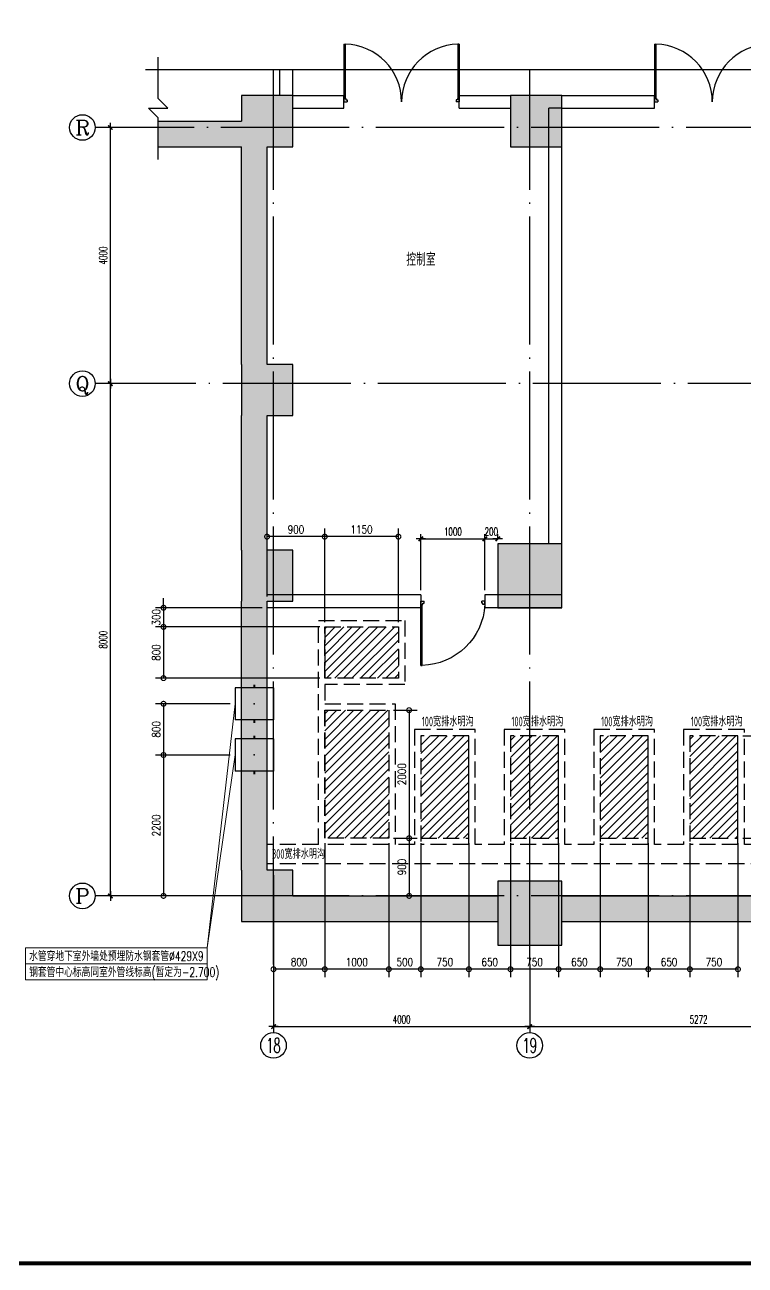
# Model space of a CAD drawing. Extents: x -345393 to -54719, y 203828 to 476815.
# Drawn here: x -300950 to -289705, y 226642 to 246013 of the extents above; entities that cross this region are included whole.
import ezdxf
from ezdxf.enums import TextEntityAlignment as Align

# ---------------------------------------------------------------- set-up
doc = ezdxf.new("R2010")
doc.units = 0
doc.header["$LTSCALE"] = 1000
doc.header["$MEASUREMENT"] = 0
doc.linetypes.add('DASH', pattern=[0.35, 0.25, -0.1])
doc.linetypes.add('DOTE', pattern=[2.42, 2, -0.2, 0.02, -0.2])
doc.layers.get('0').update_dxf_attribs({"color": 252, "linetype": 'CONTINUOUS'})
doc.layers.get('Defpoints').update_dxf_attribs({"color": 252, "linetype": 'CONTINUOUS'})
for name, color, linetype in [('A-墙线', 252, 'CONTINUOUS'), ('A-门', 252, 'CONTINUOUS'), ('AXIS', 252, 'CONTINUOUS'), ('AXIS_TEXT', 252, 'CONTINUOUS'), ('COLUMN', 250, 'CONTINUOUS'), ('DOTE', 250, 'DOTE'), ('HZ', 7, 'CONTINUOUS'), ('PUB_HATCH', 250, 'CONTINUOUS'), ('WALL', 252, 'CONTINUOUS'), ('图框', 252, 'CONTINUOUS'), ('暖通-水-标注', 95, 'CONTINUOUS'), ('暖通-水-水阀', 3, 'CONTINUOUS'), ('暖通-水-设备基础', 75, 'DASH'), ('暖通-水-说明', 3, 'CONTINUOUS'), ('暖通-风-标注', 160, 'CONTINUOUS')]:
    doc.layers.add(name, color=color, linetype=linetype)
doc.layers.add('暖通-公共-说明', color=50, linetype='CONTINUOUS', lineweight=20)
doc.styles.add('_TCH_AXIS', font='COMPLEX', dxfattribs={"bigfont": 'GBCBIG'})
doc.styles.add('COMPLEX', font='COMPLEX')
doc.styles.add('DX', font='wcad.shx', dxfattribs={"width": 0.7, "bigfont": 'tjhztxt.shx'})
doc.styles.add('HZ-ZGBZ', font='romanc.shx', dxfattribs={"width": 0.65, "bigfont": '0hztxt.shx'})
doc.styles.add('M-TEXT2', font='romanc.shx', dxfattribs={"width": 0.8, "bigfont": 'hzf.shx'})
doc.styles.add('NT4', font='tssdeng.shx', dxfattribs={"width": 0.65, "bigfont": 'tssdchn.shx'})
doc.dimstyles.new('暖-标注50', dxfattribs={"dimscale": 0.5, "dimtxt": 250, "dimasz": 1, "dimexe": 150, "dimexo": 150, "dimgap": 100, "dimtad": 1, "dimdec": 0, "dimdsep": 46, "dimtxsty": 'HZ-ZGBZ', "dimblk": '_DIMX', "dimcen": 0.09, "dimclrt": 7, "dimadec": 0, "dimazin": 0, "dimtfac": 1, "dimtdec": 0, "dimtix": 1, "dimtmove": 2, "dimatfit": 3, "dimldrblk": '_DIMX', "dimfxl": 0, "dimtolj": 1, "dimtzin": 0, "dimarcsym": 0})
doc.dimstyles.new('暖通-水-尺寸标注50', dxfattribs={"dimscale": 0.5, "dimtxt": 250, "dimasz": 300, "dimexe": 250, "dimexo": 150, "dimgap": 100, "dimtad": 1, "dimdec": 4, "dimrnd": 5, "dimdsep": 46, "dimtxsty": 'M-TEXT2', "dimblk1": 'DOTSMALL', "dimblk2": 'DOTSMALL', "dimsah": 1, "dimcen": 0.09, "dimclrd": 256, "dimclre": 256, "dimclrt": 7, "dimadec": 0, "dimazin": 0, "dimtfac": 1, "dimtdec": 4, "dimtix": 1, "dimtmove": 2, "dimatfit": 3, "dimldrblk": 'DOTSMALL', "dimfxl": 0, "dimtolj": 1, "dimtzin": 0, "dimarcsym": 0})

# ---------------------------------------------------------------- blocks, each defined once
blk = doc.blocks.new('TJAD_TK_A1')
at = {"layer": '图框', "const_width": 1.2}
blk.add_lwpolyline([(1331.38, 940.45), (525.38, 940.45), (525.38, 366.45), (1331.38, 366.45)], close=True, dxfattribs=at)
blk = doc.blocks.new('m1800')
at = {"layer": 'A-墙线'}
for p, q in [((-900, -100), (-900, 100)), ((900, -100), (900, 100))]:
    blk.add_line(p, q, dxfattribs=at)
at = {"layer": 'A-门'}
for p, q in [((-900, 900), (-900, 0)), ((-900, 900), (-880, 900)), ((-880, 900), (-880, 50)), ((880, 900), (880, 50)), ((900, 900), (880, 900)), ((900, 900), (900, 0)), ((-900, 50), (-870, 50)), ((-900, 0), (-850, 0)), ((-870, 50), (-870, 30)), ((-870, 30), (-850, 30)), ((-850, 30), (-850, 0)), ((850, 30), (850, 0)), ((870, 30), (850, 30)), ((900, 0), (850, 0)), ((870, 50), (870, 30)), ((900, 50), (870, 50))]:
    blk.add_line(p, q, dxfattribs=at)
for centre, start, end in [((-900, 0), 0, 88.7267), ((900, 0), 91.2733, 180)]:
    blk.add_arc(centre, 900, start, end, dxfattribs=at)
blk = doc.blocks.new('_DIMX')
blk.add_line((-150, 0), (150, 0))
at = {"const_width": 50}
blk.add_lwpolyline([(-70, -70), (70, 70)], dxfattribs=at)
blk = doc.blocks.new('*D295')
at = {"layer": 'Defpoints', "color": 0}
for p in [(-299615, 240410), (-298868, 240410), (-298868, 232410)]:
    blk.add_point(p, dxfattribs=at)
at = {"layer": '暖通-风-标注', "color": 0, "lineweight": -2}
for p, q in [((-298943, 240410), (-299690, 240410)), ((-299615, 232411), (-299615, 240410)), ((-298943, 232410), (-299690, 232410))]:
    blk.add_line(p, q, dxfattribs=at)
at = {"layer": '暖通-风-标注', "color": 0, "lineweight": -2, "xscale": 0.5, "yscale": 0.5, "zscale": 0.5}
for p, rotation in [((-299615, 240410), 90), ((-299615, 232410), 270)]:
    blk.add_blockref('_DIMX', p, dxfattribs=dict(at, rotation=rotation))
at = {"layer": '暖通-风-标注', "color": 7, "insert": (-299727, 236410), "char_height": 125, "attachment_point": 5, "rotation": 90, "style": 'HZ-ZGBZ'}
blk.add_mtext('\\A1;8000', dxfattribs=at)
blk = doc.blocks.new('*D296')
at = {"layer": 'Defpoints', "color": 0}
for p in [(-299615, 244410), (-298868, 244410), (-298868, 240410)]:
    blk.add_point(p, dxfattribs=at)
at = {"layer": '暖通-风-标注', "color": 0, "lineweight": -2}
for p, q in [((-298943, 244410), (-299690, 244410)), ((-299615, 240411), (-299615, 244410)), ((-298943, 240410), (-299690, 240410))]:
    blk.add_line(p, q, dxfattribs=at)
at = {"layer": '暖通-风-标注', "color": 0, "lineweight": -2, "xscale": 0.5, "yscale": 0.5, "zscale": 0.5}
for p, rotation in [((-299615, 244410), 90), ((-299615, 240410), 270)]:
    blk.add_blockref('_DIMX', p, dxfattribs=dict(at, rotation=rotation))
at = {"layer": '暖通-风-标注', "color": 7, "insert": (-299727, 242410), "char_height": 125, "attachment_point": 5, "rotation": 90, "style": 'HZ-ZGBZ'}
blk.add_mtext('\\A1;4000', dxfattribs=at)
blk = doc.blocks.new('*D297')
at = {"layer": 'Defpoints', "color": 0}
for p in [(-297068, 231339), (-293068, 231339), (-293068, 230368)]:
    blk.add_point(p, dxfattribs=at)
at = {"layer": '暖通-风-标注', "color": 0, "lineweight": -2}
for p, q in [((-297068, 231264), (-297068, 230293)), ((-293068, 231264), (-293068, 230293)), ((-297068, 230368), (-293069, 230368))]:
    blk.add_line(p, q, dxfattribs=at)
at = {"layer": '暖通-风-标注', "color": 0, "lineweight": -2, "xscale": 0.5, "yscale": 0.5, "zscale": 0.5, "rotation": 180}
blk.add_blockref('_DIMX', (-297068, 230368), dxfattribs=at)
at = {"layer": '暖通-风-标注', "color": 0, "lineweight": -2, "xscale": 0.5, "yscale": 0.5, "zscale": 0.5}
blk.add_blockref('_DIMX', (-293068, 230368), dxfattribs=at)
at = {"layer": '暖通-风-标注', "color": 7, "insert": (-295068, 230481), "char_height": 125, "attachment_point": 5, "style": 'HZ-ZGBZ'}
blk.add_mtext('\\A1;4000', dxfattribs=at)
blk = doc.blocks.new('_AXISO')
blk.add_circle((0, 0), 0.5)
at = {"layer": 'AXIS_TEXT', "style": 'COMPLEX', "width": 1.041667}
blk.add_attdef('A', text='', height=0.56, dxfattribs=at).set_placement((-0.25, -0.28), (0.25, -0.28), align=Align.FIT)
blk = doc.blocks.new('_FZH')
blk.add_lwpolyline([(-0.5, -0.5), (0.5, -0.5), (0.5, 0.5), (-0.5, 0.5)], close=True)
at = {"layer": 'PUB_HATCH'}
blk.add_solid([(-0.5, -0.5), (0.5, -0.5), (-0.5, 0.5), (0.5, 0.5)], dxfattribs=at)
blk = doc.blocks.new('A$C4E7B0064')
at = {"color": 2}
for p, q in [((-600, 250), (-600, -250)), ((0, 250), (0, -250))]:
    blk.add_line(p, q, dxfattribs=at)
at = {"color": 4}
for p, q in [((-600, 250), (0, 250)), ((-600, -250), (0, -250))]:
    blk.add_line(p, q, dxfattribs=at)
at = {"color": 2, "const_width": 30}
for points in [[(-300, 250), (-300, 300)], [(-300, -250), (-300, -300)]]:
    blk.add_lwpolyline(points, dxfattribs=at)
at = {"color": 4}
blk.add_point((-300, 0), dxfattribs=at)
blk = doc.blocks.new('_DOTSMALL')
at = {"color": 0, "const_width": 0.5}
blk.add_lwpolyline([(-0.0625, 0, 1), (0.0625, 0, 1)], format="xyb", close=True, dxfattribs=at)
blk = doc.blocks.new('*D245')
at = {"layer": 'Defpoints', "color": 0}
for p in [(-290568, 233310), (-289818, 233310), (-290568, 231264)]:
    blk.add_point(p, dxfattribs=at)
at = {"layer": '暖通-水-标注', "linetype": 'Continuous', "lineweight": -2}
for p, q in [((-290568, 233235), (-290568, 231139)), ((-289818, 233235), (-289818, 231139)), ((-289818, 231264), (-290568, 231264))]:
    blk.add_line(p, q, dxfattribs=at)
at = {"layer": '暖通-水-标注', "lineweight": -2, "xscale": 150, "yscale": 150, "zscale": 150, "rotation": 180}
blk.add_blockref('_DOTSMALL', (-290568, 231264), dxfattribs=at)
at = {"layer": '暖通-水-标注', "lineweight": -2, "xscale": 150, "yscale": 150, "zscale": 150}
blk.add_blockref('_DOTSMALL', (-289818, 231264), dxfattribs=at)
at = {"layer": '暖通-水-标注', "color": 7, "insert": (-290193, 231376), "char_height": 125, "attachment_point": 5, "style": 'M-TEXT2'}
blk.add_mtext('\\A1;750', dxfattribs=at)
blk = doc.blocks.new('*D246')
at = {"layer": 'Defpoints', "color": 0}
for p in [(-291218, 233310), (-290568, 233310), (-291218, 231264)]:
    blk.add_point(p, dxfattribs=at)
at = {"layer": '暖通-水-标注', "linetype": 'Continuous', "lineweight": -2}
for p, q in [((-291218, 233235), (-291218, 231139)), ((-290568, 233235), (-290568, 231139)), ((-290568, 231264), (-291218, 231264))]:
    blk.add_line(p, q, dxfattribs=at)
at = {"layer": '暖通-水-标注', "lineweight": -2, "xscale": 150, "yscale": 150, "zscale": 150, "rotation": 180}
blk.add_blockref('_DOTSMALL', (-291218, 231264), dxfattribs=at)
at = {"layer": '暖通-水-标注', "lineweight": -2, "xscale": 150, "yscale": 150, "zscale": 150}
blk.add_blockref('_DOTSMALL', (-290568, 231264), dxfattribs=at)
at = {"layer": '暖通-水-标注', "color": 7, "insert": (-290893, 231376), "char_height": 125, "attachment_point": 5, "style": 'M-TEXT2'}
blk.add_mtext('\\A1;650', dxfattribs=at)
blk = doc.blocks.new('*D247')
at = {"layer": 'Defpoints', "color": 0}
for p in [(-291968, 233310), (-291218, 233310), (-291968, 231264)]:
    blk.add_point(p, dxfattribs=at)
at = {"layer": '暖通-水-标注', "linetype": 'Continuous', "lineweight": -2}
for p, q in [((-291968, 233235), (-291968, 231139)), ((-291218, 233235), (-291218, 231139)), ((-291218, 231264), (-291968, 231264))]:
    blk.add_line(p, q, dxfattribs=at)
at = {"layer": '暖通-水-标注', "lineweight": -2, "xscale": 150, "yscale": 150, "zscale": 150, "rotation": 180}
blk.add_blockref('_DOTSMALL', (-291968, 231264), dxfattribs=at)
at = {"layer": '暖通-水-标注', "lineweight": -2, "xscale": 150, "yscale": 150, "zscale": 150}
blk.add_blockref('_DOTSMALL', (-291218, 231264), dxfattribs=at)
at = {"layer": '暖通-水-标注', "color": 7, "insert": (-291593, 231376), "char_height": 125, "attachment_point": 5, "style": 'M-TEXT2'}
blk.add_mtext('\\A1;750', dxfattribs=at)
blk = doc.blocks.new('*D248')
at = {"layer": 'Defpoints', "color": 0}
for p in [(-292618, 233310), (-291968, 233310), (-292618, 231264)]:
    blk.add_point(p, dxfattribs=at)
at = {"layer": '暖通-水-标注', "linetype": 'Continuous', "lineweight": -2}
for p, q in [((-292618, 233235), (-292618, 231139)), ((-291968, 233235), (-291968, 231139)), ((-291968, 231264), (-292618, 231264))]:
    blk.add_line(p, q, dxfattribs=at)
at = {"layer": '暖通-水-标注', "lineweight": -2, "xscale": 150, "yscale": 150, "zscale": 150, "rotation": 180}
blk.add_blockref('_DOTSMALL', (-292618, 231264), dxfattribs=at)
at = {"layer": '暖通-水-标注', "lineweight": -2, "xscale": 150, "yscale": 150, "zscale": 150}
blk.add_blockref('_DOTSMALL', (-291968, 231264), dxfattribs=at)
at = {"layer": '暖通-水-标注', "color": 7, "insert": (-292293, 231376), "char_height": 125, "attachment_point": 5, "style": 'M-TEXT2'}
blk.add_mtext('\\A1;650', dxfattribs=at)
blk = doc.blocks.new('*D249')
at = {"layer": 'Defpoints', "color": 0}
for p in [(-293368, 233310), (-292618, 233310), (-293368, 231264)]:
    blk.add_point(p, dxfattribs=at)
at = {"layer": '暖通-水-标注', "linetype": 'Continuous', "lineweight": -2}
for p, q in [((-293368, 233235), (-293368, 231139)), ((-292618, 233235), (-292618, 231139)), ((-292618, 231264), (-293368, 231264))]:
    blk.add_line(p, q, dxfattribs=at)
at = {"layer": '暖通-水-标注', "lineweight": -2, "xscale": 150, "yscale": 150, "zscale": 150, "rotation": 180}
blk.add_blockref('_DOTSMALL', (-293368, 231264), dxfattribs=at)
at = {"layer": '暖通-水-标注', "lineweight": -2, "xscale": 150, "yscale": 150, "zscale": 150}
blk.add_blockref('_DOTSMALL', (-292618, 231264), dxfattribs=at)
at = {"layer": '暖通-水-标注', "color": 7, "insert": (-292993, 231376), "char_height": 125, "attachment_point": 5, "style": 'M-TEXT2'}
blk.add_mtext('\\A1;750', dxfattribs=at)
blk = doc.blocks.new('*D250')
at = {"layer": 'Defpoints', "color": 0}
for p in [(-294018, 233310), (-293368, 233310), (-294018, 231264)]:
    blk.add_point(p, dxfattribs=at)
at = {"layer": '暖通-水-标注', "linetype": 'Continuous', "lineweight": -2}
for p, q in [((-294018, 233235), (-294018, 231139)), ((-293368, 233235), (-293368, 231139)), ((-293368, 231264), (-294018, 231264))]:
    blk.add_line(p, q, dxfattribs=at)
at = {"layer": '暖通-水-标注', "lineweight": -2, "xscale": 150, "yscale": 150, "zscale": 150, "rotation": 180}
blk.add_blockref('_DOTSMALL', (-294018, 231264), dxfattribs=at)
at = {"layer": '暖通-水-标注', "lineweight": -2, "xscale": 150, "yscale": 150, "zscale": 150}
blk.add_blockref('_DOTSMALL', (-293368, 231264), dxfattribs=at)
at = {"layer": '暖通-水-标注', "color": 7, "insert": (-293693, 231376), "char_height": 125, "attachment_point": 5, "style": 'M-TEXT2'}
blk.add_mtext('\\A1;650', dxfattribs=at)
blk = doc.blocks.new('*D251')
at = {"layer": 'Defpoints', "color": 0}
for p in [(-294768, 233310), (-294018, 233310), (-294768, 231264)]:
    blk.add_point(p, dxfattribs=at)
at = {"layer": '暖通-水-标注', "linetype": 'Continuous', "lineweight": -2}
for p, q in [((-294768, 233235), (-294768, 231139)), ((-294018, 233235), (-294018, 231139)), ((-294018, 231264), (-294768, 231264))]:
    blk.add_line(p, q, dxfattribs=at)
at = {"layer": '暖通-水-标注', "lineweight": -2, "xscale": 150, "yscale": 150, "zscale": 150, "rotation": 180}
blk.add_blockref('_DOTSMALL', (-294768, 231264), dxfattribs=at)
at = {"layer": '暖通-水-标注', "lineweight": -2, "xscale": 150, "yscale": 150, "zscale": 150}
blk.add_blockref('_DOTSMALL', (-294018, 231264), dxfattribs=at)
at = {"layer": '暖通-水-标注', "color": 7, "insert": (-294393, 231376), "char_height": 125, "attachment_point": 5, "style": 'M-TEXT2'}
blk.add_mtext('\\A1;750', dxfattribs=at)
blk = doc.blocks.new('*D252')
at = {"layer": 'Defpoints', "color": 0}
for p in [(-295268, 233310), (-294768, 233310), (-295268, 231264)]:
    blk.add_point(p, dxfattribs=at)
at = {"layer": '暖通-水-标注', "linetype": 'Continuous', "lineweight": -2}
for p, q in [((-295268, 233235), (-295268, 231139)), ((-294768, 233235), (-294768, 231139)), ((-294768, 231264), (-295268, 231264))]:
    blk.add_line(p, q, dxfattribs=at)
at = {"layer": '暖通-水-标注', "lineweight": -2, "xscale": 150, "yscale": 150, "zscale": 150, "rotation": 180}
blk.add_blockref('_DOTSMALL', (-295268, 231264), dxfattribs=at)
at = {"layer": '暖通-水-标注', "lineweight": -2, "xscale": 150, "yscale": 150, "zscale": 150}
blk.add_blockref('_DOTSMALL', (-294768, 231264), dxfattribs=at)
at = {"layer": '暖通-水-标注', "color": 7, "insert": (-295018, 231376), "char_height": 125, "attachment_point": 5, "style": 'M-TEXT2'}
blk.add_mtext('\\A1;500', dxfattribs=at)
blk = doc.blocks.new('*D253')
at = {"layer": 'Defpoints', "color": 0}
for p in [(-296268, 233310), (-295268, 233310), (-296268, 231264)]:
    blk.add_point(p, dxfattribs=at)
at = {"layer": '暖通-水-标注', "linetype": 'Continuous', "lineweight": -2}
for p, q in [((-296268, 233235), (-296268, 231139)), ((-295268, 233235), (-295268, 231139)), ((-295268, 231264), (-296268, 231264))]:
    blk.add_line(p, q, dxfattribs=at)
at = {"layer": '暖通-水-标注', "lineweight": -2, "xscale": 150, "yscale": 150, "zscale": 150, "rotation": 180}
blk.add_blockref('_DOTSMALL', (-296268, 231264), dxfattribs=at)
at = {"layer": '暖通-水-标注', "lineweight": -2, "xscale": 150, "yscale": 150, "zscale": 150}
blk.add_blockref('_DOTSMALL', (-295268, 231264), dxfattribs=at)
at = {"layer": '暖通-水-标注', "color": 7, "insert": (-295768, 231376), "char_height": 125, "attachment_point": 5, "style": 'M-TEXT2'}
blk.add_mtext('\\A1;1000', dxfattribs=at)
blk = doc.blocks.new('*D254')
at = {"layer": 'Defpoints', "color": 0}
for p in [(-296268, 233310), (-297068, 232810), (-297068, 231264)]:
    blk.add_point(p, dxfattribs=at)
at = {"layer": '暖通-水-标注', "linetype": 'Continuous', "lineweight": -2}
for p, q in [((-296268, 233235), (-296268, 231139)), ((-297068, 232735), (-297068, 231139)), ((-296268, 231264), (-297068, 231264))]:
    blk.add_line(p, q, dxfattribs=at)
at = {"layer": '暖通-水-标注', "lineweight": -2, "xscale": 150, "yscale": 150, "zscale": 150, "rotation": 180}
blk.add_blockref('_DOTSMALL', (-297068, 231264), dxfattribs=at)
at = {"layer": '暖通-水-标注', "lineweight": -2, "xscale": 150, "yscale": 150, "zscale": 150}
blk.add_blockref('_DOTSMALL', (-296268, 231264), dxfattribs=at)
at = {"layer": '暖通-水-标注', "color": 7, "insert": (-296668, 231376), "char_height": 125, "attachment_point": 5, "style": 'M-TEXT2'}
blk.add_mtext('\\A1;800', dxfattribs=at)
blk = doc.blocks.new('*D255')
at = {"layer": 'Defpoints', "color": 0}
for p in [(-289818, 234910), (-289818, 233310), (-289294, 233310)]:
    blk.add_point(p, dxfattribs=at)
at = {"layer": '暖通-水-标注', "linetype": 'Continuous', "lineweight": -2}
for p, q in [((-289743, 234910), (-289169, 234910)), ((-289294, 234910), (-289294, 233310)), ((-289743, 233310), (-289169, 233310))]:
    blk.add_line(p, q, dxfattribs=at)
at = {"layer": '暖通-水-标注', "lineweight": -2, "xscale": 150, "yscale": 150, "zscale": 150}
for p, rotation in [((-289294, 234910), 90), ((-289294, 233310), 270)]:
    blk.add_blockref('_DOTSMALL', p, dxfattribs=dict(at, rotation=rotation))
at = {"layer": '暖通-水-标注', "color": 7, "insert": (-289406, 234110), "char_height": 125, "attachment_point": 5, "rotation": 90, "style": 'M-TEXT2'}
blk.add_mtext('\\A1;1600', dxfattribs=at)
blk = doc.blocks.new('*D256')
at = {"layer": 'Defpoints', "color": 0}
for p in [(-289818, 233310), (-289818, 232410), (-289294, 232410)]:
    blk.add_point(p, dxfattribs=at)
at = {"layer": '暖通-水-标注', "linetype": 'Continuous', "lineweight": -2}
for p, q in [((-289743, 233310), (-289169, 233310)), ((-289294, 233310), (-289294, 232410)), ((-289743, 232410), (-289169, 232410))]:
    blk.add_line(p, q, dxfattribs=at)
at = {"layer": '暖通-水-标注', "lineweight": -2, "xscale": 150, "yscale": 150, "zscale": 150}
for p, rotation in [((-289294, 233310), 90), ((-289294, 232410), 270)]:
    blk.add_blockref('_DOTSMALL', p, dxfattribs=dict(at, rotation=rotation))
at = {"layer": '暖通-水-标注', "color": 7, "insert": (-289406, 232860), "char_height": 125, "attachment_point": 5, "rotation": 90, "style": 'M-TEXT2'}
blk.add_mtext('\\A1;900', dxfattribs=at)
blk = doc.blocks.new('*D257')
at = {"layer": 'Defpoints', "color": 0}
for p in [(-295268, 235310), (-295268, 233310), (-294951, 233310)]:
    blk.add_point(p, dxfattribs=at)
at = {"layer": '暖通-水-标注', "linetype": 'Continuous', "lineweight": -2}
for p, q in [((-295193, 235310), (-294826, 235310)), ((-294951, 235310), (-294951, 233310)), ((-295193, 233310), (-294826, 233310))]:
    blk.add_line(p, q, dxfattribs=at)
at = {"layer": '暖通-水-标注', "lineweight": -2, "xscale": 150, "yscale": 150, "zscale": 150}
for p, rotation in [((-294951, 235310), 90), ((-294951, 233310), 270)]:
    blk.add_blockref('_DOTSMALL', p, dxfattribs=dict(at, rotation=rotation))
at = {"layer": '暖通-水-标注', "color": 7, "insert": (-295063, 234310), "char_height": 125, "attachment_point": 5, "rotation": 90, "style": 'M-TEXT2'}
blk.add_mtext('\\A1;2000', dxfattribs=at)
blk = doc.blocks.new('*D258')
at = {"layer": 'Defpoints', "color": 0}
for p in [(-295268, 233310), (-295268, 232410), (-294951, 232410)]:
    blk.add_point(p, dxfattribs=at)
at = {"layer": '暖通-水-标注', "linetype": 'Continuous', "lineweight": -2}
for p, q in [((-295193, 233310), (-294826, 233310)), ((-294951, 233310), (-294951, 232410)), ((-295193, 232410), (-294826, 232410))]:
    blk.add_line(p, q, dxfattribs=at)
at = {"layer": '暖通-水-标注', "lineweight": -2, "xscale": 150, "yscale": 150, "zscale": 150}
for p, rotation in [((-294951, 233310), 90), ((-294951, 232410), 270)]:
    blk.add_blockref('_DOTSMALL', p, dxfattribs=dict(at, rotation=rotation))
at = {"layer": '暖通-水-标注', "color": 7, "insert": (-295063, 232860), "char_height": 125, "attachment_point": 5, "rotation": 90, "style": 'M-TEXT2'}
blk.add_mtext('\\A1;900', dxfattribs=at)
blk = doc.blocks.new('*D259')
at = {"layer": 'Defpoints', "color": 0}
for p in [(-296268, 236610), (-298785, 235810), (-296268, 235810)]:
    blk.add_point(p, dxfattribs=at)
at = {"layer": '暖通-水-标注', "linetype": 'Continuous', "lineweight": -2}
for p, q in [((-296343, 236610), (-298910, 236610)), ((-298785, 236610), (-298785, 235810)), ((-296343, 235810), (-298910, 235810))]:
    blk.add_line(p, q, dxfattribs=at)
at = {"layer": '暖通-水-标注', "lineweight": -2, "xscale": 150, "yscale": 150, "zscale": 150}
for p, rotation in [((-298785, 236610), 90), ((-298785, 235810), 270)]:
    blk.add_blockref('_DOTSMALL', p, dxfattribs=dict(at, rotation=rotation))
at = {"layer": '暖通-水-标注', "color": 7, "insert": (-298898, 236210), "char_height": 125, "attachment_point": 5, "rotation": 90, "style": 'M-TEXT2'}
blk.add_mtext('\\A1;800', dxfattribs=at)
blk = doc.blocks.new('*D260')
at = {"layer": 'Defpoints', "color": 0}
for p in [(-296268, 238020), (-296268, 236610), (-295118, 236610)]:
    blk.add_point(p, dxfattribs=at)
at = {"layer": '暖通-水-标注', "linetype": 'Continuous', "lineweight": -2}
for p, q in [((-296268, 236685), (-296268, 238145)), ((-295118, 236685), (-295118, 238145)), ((-295118, 238020), (-296268, 238020))]:
    blk.add_line(p, q, dxfattribs=at)
at = {"layer": '暖通-水-标注', "lineweight": -2, "xscale": 150, "yscale": 150, "zscale": 150, "rotation": 180}
blk.add_blockref('_DOTSMALL', (-296268, 238020), dxfattribs=at)
at = {"layer": '暖通-水-标注', "lineweight": -2, "xscale": 150, "yscale": 150, "zscale": 150}
blk.add_blockref('_DOTSMALL', (-295118, 238020), dxfattribs=at)
at = {"layer": '暖通-水-标注', "color": 7, "insert": (-295693, 238132), "char_height": 125, "attachment_point": 5, "style": 'M-TEXT2'}
blk.add_mtext('\\A1;1150', dxfattribs=at)
blk = doc.blocks.new('*D261')
at = {"layer": 'Defpoints', "color": 0}
for p in [(-297168, 238020), (-297168, 237010), (-296268, 236610)]:
    blk.add_point(p, dxfattribs=at)
at = {"layer": '暖通-水-标注', "linetype": 'Continuous', "lineweight": -2}
for p, q in [((-297168, 237085), (-297168, 238145)), ((-296268, 236685), (-296268, 238145)), ((-296268, 238020), (-297168, 238020))]:
    blk.add_line(p, q, dxfattribs=at)
at = {"layer": '暖通-水-标注', "lineweight": -2, "xscale": 150, "yscale": 150, "zscale": 150, "rotation": 180}
blk.add_blockref('_DOTSMALL', (-297168, 238020), dxfattribs=at)
at = {"layer": '暖通-水-标注', "lineweight": -2, "xscale": 150, "yscale": 150, "zscale": 150}
blk.add_blockref('_DOTSMALL', (-296268, 238020), dxfattribs=at)
at = {"layer": '暖通-水-标注', "color": 7, "insert": (-296718, 238132), "char_height": 125, "attachment_point": 5, "style": 'M-TEXT2'}
blk.add_mtext('\\A1;900', dxfattribs=at)
blk = doc.blocks.new('*D262')
at = {"layer": 'Defpoints', "color": 0}
for p in [(-293068, 231264), (-287796, 231264), (-287796, 230368)]:
    blk.add_point(p, dxfattribs=at)
at = {"layer": '暖通-风-标注', "color": 0, "lineweight": -2}
for p, q in [((-293068, 231189), (-293068, 230293)), ((-287796, 231189), (-287796, 230293)), ((-293068, 230368), (-287797, 230368))]:
    blk.add_line(p, q, dxfattribs=at)
at = {"layer": '暖通-风-标注', "color": 0, "lineweight": -2, "xscale": 0.5, "yscale": 0.5, "zscale": 0.5, "rotation": 180}
blk.add_blockref('_DIMX', (-293068, 230368), dxfattribs=at)
at = {"layer": '暖通-风-标注', "color": 0, "lineweight": -2, "xscale": 0.5, "yscale": 0.5, "zscale": 0.5}
blk.add_blockref('_DIMX', (-287796, 230368), dxfattribs=at)
at = {"layer": '暖通-风-标注', "color": 7, "insert": (-290432, 230481), "char_height": 125, "attachment_point": 5, "style": 'HZ-ZGBZ'}
blk.add_mtext('\\A1;5272', dxfattribs=at)
blk = doc.blocks.new('*D263')
at = {"layer": 'Defpoints', "color": 0}
for p in [(-297168, 236910), (-298785, 236610), (-296268, 236610)]:
    blk.add_point(p, dxfattribs=at)
at = {"layer": '暖通-水-标注', "linetype": 'Continuous', "lineweight": -2}
for p, q in [((-297243, 236910), (-298910, 236910)), ((-298785, 236910), (-298785, 237060)), ((-298785, 236910), (-298785, 236610)), ((-296343, 236610), (-298910, 236610)), ((-298785, 236610), (-298785, 236460))]:
    blk.add_line(p, q, dxfattribs=at)
at = {"layer": '暖通-水-标注', "lineweight": -2, "xscale": 150, "yscale": 150, "zscale": 150}
for p, rotation in [((-298785, 236910), 270), ((-298785, 236610), 90)]:
    blk.add_blockref('_DOTSMALL', p, dxfattribs=dict(at, rotation=rotation))
at = {"layer": '暖通-水-标注', "color": 7, "insert": (-298898, 236760), "char_height": 125, "attachment_point": 5, "rotation": 90, "style": 'M-TEXT2'}
blk.add_mtext('\\A1;300', dxfattribs=at)
blk = doc.blocks.new('*D264')
at = {"layer": 'Defpoints', "color": 0}
for p in [(-297668, 235410), (-298785, 234610), (-297668, 234610)]:
    blk.add_point(p, dxfattribs=at)
at = {"layer": '暖通-水-标注', "linetype": 'Continuous', "lineweight": -2}
for p, q in [((-297743, 235410), (-298910, 235410)), ((-298785, 235410), (-298785, 234610)), ((-297743, 234610), (-298910, 234610))]:
    blk.add_line(p, q, dxfattribs=at)
at = {"layer": '暖通-水-标注', "lineweight": -2, "xscale": 150, "yscale": 150, "zscale": 150}
for p, rotation in [((-298785, 235410), 90), ((-298785, 234610), 270)]:
    blk.add_blockref('_DOTSMALL', p, dxfattribs=dict(at, rotation=rotation))
at = {"layer": '暖通-水-标注', "color": 7, "insert": (-298898, 235010), "char_height": 125, "attachment_point": 5, "rotation": 90, "style": 'M-TEXT2'}
blk.add_mtext('\\A1;800', dxfattribs=at)
blk = doc.blocks.new('*D265')
at = {"layer": 'Defpoints', "color": 0}
for p in [(-297668, 234610), (-298785, 232410), (-297568, 232410)]:
    blk.add_point(p, dxfattribs=at)
at = {"layer": '暖通-水-标注', "linetype": 'Continuous', "lineweight": -2}
for p, q in [((-297743, 234610), (-298910, 234610)), ((-298785, 234610), (-298785, 232410)), ((-297643, 232410), (-298910, 232410))]:
    blk.add_line(p, q, dxfattribs=at)
at = {"layer": '暖通-水-标注', "lineweight": -2, "xscale": 150, "yscale": 150, "zscale": 150}
for p, rotation in [((-298785, 234610), 90), ((-298785, 232410), 270)]:
    blk.add_blockref('_DOTSMALL', p, dxfattribs=dict(at, rotation=rotation))
at = {"layer": '暖通-水-标注', "color": 7, "insert": (-298898, 233510), "char_height": 125, "attachment_point": 5, "rotation": 90, "style": 'M-TEXT2'}
blk.add_mtext('\\A1;2200', dxfattribs=at)
blk = doc.blocks.new('m1000')
at = {"layer": 'A-墙线'}
for p, q in [((0, 0), (0, 200)), ((1000, 0), (1000, 200))]:
    blk.add_line(p, q, dxfattribs=at)
at = {"layer": 'A-门'}
for p, q in [((0, 1100), (0, 100)), ((0, 1100), (20, 1100)), ((20, 1100), (20, 150)), ((0, 150), (30, 150)), ((0, 100), (50, 100)), ((30, 150), (30, 130)), ((30, 130), (50, 130)), ((50, 130), (50, 100)), ((950, 130), (950, 100)), ((970, 130), (950, 130)), ((1000, 100), (950, 100)), ((970, 150), (970, 130)), ((1000, 150), (970, 150)), ((1000, 150), (1000, 100))]:
    blk.add_line(p, q, dxfattribs=at)
blk.add_arc((0, 100), 1000, 2.866, 88.854, dxfattribs=at)
blk = doc.blocks.new('*D619')
at = {"layer": 'Defpoints', "color": 0}
for p in [(-293768, 237986), (-294768, 237110), (-293768, 237110)]:
    blk.add_point(p, dxfattribs=at)
at = {"layer": '暖通-风-标注', "color": 0, "lineweight": -2}
for p, q in [((-294768, 237185), (-294768, 238061)), ((-294768, 237986), (-293769, 237986)), ((-293768, 237185), (-293768, 238061))]:
    blk.add_line(p, q, dxfattribs=at)
at = {"layer": '暖通-风-标注', "color": 0, "lineweight": -2, "xscale": 0.5, "yscale": 0.5, "zscale": 0.5, "rotation": 180}
blk.add_blockref('_DIMX', (-294768, 237986), dxfattribs=at)
at = {"layer": '暖通-风-标注', "color": 0, "lineweight": -2, "xscale": 0.5, "yscale": 0.5, "zscale": 0.5}
blk.add_blockref('_DIMX', (-293768, 237986), dxfattribs=at)
at = {"layer": '暖通-风-标注', "color": 7, "insert": (-294268, 238098), "char_height": 125, "attachment_point": 5, "style": 'HZ-ZGBZ'}
blk.add_mtext('\\A1;1000', dxfattribs=at)
blk = doc.blocks.new('*D620')
at = {"layer": 'Defpoints', "color": 0}
for p in [(-293568, 237986), (-293568, 237910), (-293768, 237110)]:
    blk.add_point(p, dxfattribs=at)
at = {"layer": '暖通-风-标注', "color": 0, "lineweight": -2}
for p, q in [((-293769, 237986), (-293769, 237986)), ((-293768, 237185), (-293768, 238061)), ((-293768, 237986), (-293568, 237986)), ((-293568, 237985), (-293568, 238061)), ((-293568, 237986), (-293567, 237986))]:
    blk.add_line(p, q, dxfattribs=at)
at = {"layer": '暖通-风-标注', "color": 0, "lineweight": -2, "xscale": 0.5, "yscale": 0.5, "zscale": 0.5}
blk.add_blockref('_DIMX', (-293768, 237986), dxfattribs=at)
at = {"layer": '暖通-风-标注', "color": 0, "lineweight": -2, "xscale": 0.5, "yscale": 0.5, "zscale": 0.5, "rotation": 180}
blk.add_blockref('_DIMX', (-293568, 237986), dxfattribs=at)
at = {"layer": '暖通-风-标注', "color": 7, "insert": (-293668, 238098), "char_height": 125, "attachment_point": 5, "style": 'HZ-ZGBZ'}
blk.add_mtext('\\A1;200', dxfattribs=at)

msp = doc.modelspace()

# ---------------------------------------------------------------- hatches: boundary and pattern name
at = {"layer": 'PUB_HATCH'}
for points in [[(-296768.20963, 244110.0791), (-296768.20963, 244910.07986), (-297568.20658, 244910.07986), (-297568.20658, 244110.0791)], [(-293368.20811, 244110.08177), (-292568.21116, 244110.08177), (-292568.21116, 244910.08253), (-293368.20811, 244910.08253)], [(-297568.20658, 244110.08253), (-297568.20658, 244510.08253), (-298868.202, 244510.08253), (-298868.202, 244110.08253)], [(-297168.21192, 244110.0791), (-297568.20658, 244110.0791), (-297568.20658, 244260.08291), (-297568.21192, 244260.08291), (-297568.21192, 240710.08253), (-297168.21192, 240710.08253)], [(-296768.20811, 239910.08368), (-296768.20811, 240710.08253), (-297568.21192, 240710.08253), (-297568.21192, 239910.08368)], [(-297168.21192, 239910.08368), (-297568.21192, 239910.08368), (-297568.21192, 237810.08196), (-297168.21192, 237810.08196)], [(-296768.20811, 237010.08311), (-296768.20811, 237810.08196), (-297568.21192, 237810.08196), (-297568.21192, 237010.08311)], [(-297168.21192, 237010.08311), (-297568.21192, 237010.08311), (-297568.21192, 232810.07891), (-297168.21192, 232810.07891)], [(-296768.20811, 232010.08005), (-296768.20811, 232810.07891), (-297568.21192, 232810.07891), (-297568.21192, 232010.08005)], [(-293568.20811, 232010.07948), (-293568.20811, 232410.07948), (-296768.20811, 232410.07948), (-296768.20811, 232010.08005), (-297268.20506, 232010.08005), (-297268.20506, 232010.07948)], [(-288096.79558, 232010.07948), (-288096.79558, 232410.07948), (-292568.20811, 232410.07948), (-292568.20811, 232010.07948)]]:
    msp.add_hatch(color=256, dxfattribs=at).paths.add_polyline_path(points)
at = {"layer": '暖通-水-设备基础'}
h = msp.add_hatch(dxfattribs=at)
h.set_pattern_fill('ANSI31', color=251, scale=750, style=0)
h.set_pattern_definition([(45, (-963204.23, 49590.78), (-66.291261, 66.291261), [])])
h.paths.add_polyline_path([(-296268.20811, 236610.07891), (-296268.20811, 235810.07891), (-295118.20811, 235810.07891), (-295118.20811, 236610.07891)])
h.paths.add_polyline_path([(-295268.20811, 235310.07891), (-296268.20811, 235310.07891), (-296268.20811, 233310.07891), (-295268.20811, 233310.07891)])
h.paths.add_polyline_path([(-294768.20811, 233310.07891), (-294018.20811, 233310.07891), (-294018.20811, 234910.07891), (-294768.20811, 234910.07891)])
h.paths.add_polyline_path([(-293368.20811, 233310.07891), (-292618.20811, 233310.07891), (-292618.20811, 234910.07891), (-293368.20811, 234910.07891)])
h.paths.add_polyline_path([(-291218.20811, 234910.07891), (-291968.20811, 234910.07891), (-291968.20811, 233310.07891), (-291218.20811, 233310.07891)])
h.paths.add_polyline_path([(-290568.20811, 233310.07891), (-289818.20811, 233310.07891), (-289818.20811, 234910.07891), (-290568.20811, 234910.07891)])

# ---------------------------------------------------------------- linework, layer by layer
at = {"layer": 'A-墙线'}
for p, q in [((-296968.21116, 244910.07986), (-296968.21116, 245310.07948)), ((-296768.21116, 244810.07977), (-296768.21116, 245310.07948)), ((-296768.21116, 244910.08253), (-295968.21116, 244910.08253)), ((-294168.21116, 244910.08253), (-293368.21116, 244910.08253)), ((-292568.20811, 244910.08253), (-291118.21116, 244910.08253)), ((-296768.21116, 244710.08253), (-295968.21116, 244710.08253)), ((-294168.21116, 244710.08253), (-293368.21116, 244710.08253)), ((-292568.20811, 244710.08253), (-292768.20811, 244710.08253)), ((-292768.20811, 237910.08253), (-292768.20811, 244710.08253)), ((-292568.20811, 244710.08253), (-291118.21116, 244710.08253)), ((-292568.20811, 237259.72429), (-292568.20811, 244710.08253)), ((-294768.20811, 237110.08253), (-297168.21192, 237110.08253)), ((-292568.20811, 237110.08253), (-293768.20811, 237110.08253)), ((-294768.20811, 236910.08253), (-297168.21192, 236910.08253)), ((-292568.20811, 236910.08253), (-293768.20811, 236910.08253))]:
    msp.add_line(p, q, dxfattribs=at)
at = {"layer": 'AXIS'}
for p, q in [((-298868.202, 244410.07948), (-299850.37666, 244410.07948)), ((-298868.202, 240410.07948), (-299850.37666, 240410.07948)), ((-298868.202, 232410.07948), (-299850.37666, 232410.07948)), ((-297068.20811, 231338.54729), (-297068.20811, 230274.21599)), ((-293068.20811, 231338.54729), (-293068.20811, 230274.21599))]:
    msp.add_line(p, q, dxfattribs=at)
at = {"layer": 'COLUMN'}
for p, q in [((-296768.20963, 244910.07986), (-297568.20658, 244910.07986)), ((-297568.20658, 244910.07986), (-297568.20658, 244510.08253)), ((-296768.20963, 244110.0791), (-296768.20963, 244910.07986)), ((-292568.21116, 244910.08253), (-293368.20811, 244910.08253)), ((-293368.20811, 244910.08253), (-293368.20811, 244110.08177)), ((-292568.21116, 244110.08177), (-292568.21116, 244910.08253)), ((-297168.21192, 244110.0791), (-296768.20963, 244110.0791)), ((-293368.20811, 244110.08177), (-292568.21116, 244110.08177)), ((-297568.21192, 240710.08253), (-297568.21192, 239910.08368)), ((-296768.20811, 240710.08253), (-297168.21192, 240710.08253)), ((-296768.20811, 239910.08368), (-296768.20811, 240710.08253)), ((-297168.21192, 239910.08368), (-296768.20811, 239910.08368)), ((-297568.21192, 237810.08196), (-297568.21192, 237010.08311)), ((-296768.20811, 237810.08196), (-297168.21192, 237810.08196)), ((-296768.20811, 237010.08311), (-296768.20811, 237810.08196)), ((-297168.21192, 237010.08311), (-296768.20811, 237010.08311)), ((-297568.21192, 232810.07891), (-297568.21192, 232010.08005)), ((-296768.20811, 232810.07891), (-297168.21192, 232810.07891)), ((-296768.20811, 232410.07948), (-296768.20811, 232810.07891)), ((-297568.21192, 232010.08005), (-296768.20811, 232010.08005))]:
    msp.add_line(p, q, dxfattribs=at)
at = {"layer": 'DOTE'}
for p, q in [((-297068.20811, 231338.54729), (-297068.20811, 245310.07948)), ((-293068.20811, 231338.54729), (-293068.20811, 245310.07948)), ((-269268.21421, 244410.07948), (-298868.202, 244410.07948)), ((-269239.62522, 240410.07948), (-298868.202, 240410.07948)), ((-269268.21421, 232410.07948), (-298868.202, 232410.07948))]:
    msp.add_line(p, q, dxfattribs=at)
at = {"layer": 'WALL'}
for p, q in [((-298868.202, 244510.08253), (-297568.20658, 244510.08253)), ((-298868.202, 244110.08253), (-297568.20658, 244110.08253)), ((-297568.21192, 240710.08253), (-297568.21192, 244110.0791)), ((-297168.21192, 240710.08253), (-297168.21192, 244110.0791)), ((-297568.21192, 237810.08196), (-297568.21192, 239910.08368)), ((-297168.21192, 237810.08196), (-297168.21192, 239910.08368)), ((-297568.21192, 232810.07891), (-297568.21192, 237010.08311)), ((-297168.21192, 232810.07891), (-297168.21192, 237010.08311)), ((-296768.20811, 232410.07948), (-293568.20811, 232410.07948)), ((-292568.20811, 232410.07948), (-288096.79558, 232410.07948)), ((-296768.20811, 232010.07948), (-293568.20811, 232010.07948)), ((-292568.20811, 232010.07948), (-288096.79558, 232010.07948))]:
    msp.add_line(p, q, dxfattribs=at)
at = {"layer": '暖通-公共-说明'}
for p, q in [((-297668.21193, 235410.07891), (-298105.98476, 231598.53517)), ((-298105.98476, 231598.53517), (-297668.21193, 234610.07891))]:
    msp.add_line(p, q, dxfattribs=at)
for points in [[(-300939.3181, 231348.53517), (-298105.98476, 231348.53517), (-298105.98476, 231598.53517), (-300939.3181, 231598.53517)], [(-300939.3181, 231098.53517), (-298105.98476, 231098.53517), (-298105.98476, 231348.53517), (-300939.3181, 231348.53517)]]:
    msp.add_lwpolyline(points, close=True, dxfattribs=at)
at = {"layer": '暖通-水-标注'}
for points in [[(-269068.21421, 245310.07948), (-283918.20811, 245310.07948), (-284068.18546, 245160.10213), (-284068.23076, 245460.05683), (-284218.20811, 245310.07948), (-299068.202, 245310.07948)], [(-298868.202, 243910.08253), (-298868.202, 244560.08101), (-299018.17935, 244710.05836), (-298718.22466, 244710.10366), (-298868.202, 244860.08101), (-298868.202, 245510.07948)]]:
    msp.add_lwpolyline(points, dxfattribs=at)
at = {"layer": '暖通-水-设备基础', "color": 2}
for p, q in [((-296268.20811, 236610.07891), (-296268.20811, 235810.07891)), ((-296268.20811, 235710.07891), (-296268.20811, 235410.07891)), ((-296268.20811, 235310.07891), (-296268.20811, 233210.07891)), ((-296368.20811, 233210.07891), (-297168.21192, 233210.07891)), ((-295268.20811, 233210.07891), (-296268.20811, 233210.07891)), ((-294868.20811, 233210.07891), (-295168.20811, 233210.07891)), ((-294018.20811, 233210.07891), (-294768.20811, 233210.07891)), ((-293468.20811, 233210.07891), (-293918.20811, 233210.07891)), ((-292618.20811, 233210.07891), (-293368.20811, 233210.07891)), ((-292068.20811, 233210.07891), (-292518.20811, 233210.07891)), ((-291218.20811, 233210.07891), (-291968.20811, 233210.07891)), ((-290668.20811, 233210.07891), (-291118.20811, 233210.07891)), ((-289818.20811, 233210.07891), (-290568.20811, 233210.07891)), ((-286018.20811, 233210.07891), (-289718.20811, 233210.07891)), ((-284818.20811, 232910.07891), (-297168.21192, 232910.07891))]:
    msp.add_line(p, q, dxfattribs=at)
for points in [[(-296368.20811, 233210.07891), (-296368.20811, 236710.07891), (-295018.20811, 236710.07891), (-295018.20811, 235710.07891), (-296268.20811, 235710.07891)], [(-296268.20811, 236610.07891), (-295118.20811, 236610.07891), (-295118.20811, 235810.07891), (-296268.20811, 235810.07891)], [(-296268.20811, 235410.07891), (-295168.20811, 235410.07891), (-295168.20811, 233210.07891)], [(-296268.20811, 235310.07891), (-295268.20811, 235310.07891), (-295268.20811, 233210.07891)], [(-293918.20811, 233210.07891), (-293918.20811, 235010.07891), (-294868.20811, 235010.07891), (-294868.20811, 233210.07891)], [(-292518.20811, 233210.07891), (-292518.20811, 235010.07891), (-293468.20811, 235010.07891), (-293468.20811, 233210.07891)], [(-291118.20811, 233210.07891), (-291118.20811, 235010.07891), (-292068.20811, 235010.07891), (-292068.20811, 233210.07891)], [(-289718.20811, 233210.07891), (-289718.20811, 235010.07891), (-290668.20811, 235010.07891), (-290668.20811, 233210.07891)], [(-294018.20811, 233210.07891), (-294018.20811, 234910.07891), (-294768.20811, 234910.07891), (-294768.20811, 233210.07891)], [(-292618.20811, 233210.07891), (-292618.20811, 234910.07891), (-293368.20811, 234910.07891), (-293368.20811, 233210.07891)], [(-291218.20811, 233210.07891), (-291218.20811, 234910.07891), (-291968.20811, 234910.07891), (-291968.20811, 233210.07891)], [(-289818.20811, 233210.07891), (-289818.20811, 234910.07891), (-290568.20811, 234910.07891), (-290568.20811, 233210.07891)]]:
    msp.add_lwpolyline(points, dxfattribs=at)
at = {"layer": '暖通-水-设备基础', "color": 75}
for points in [[(-296268.20811, 236610.07891), (-295118.20811, 236610.07891), (-295118.20811, 235810.07891), (-296268.20811, 235810.07891)], [(-296268.20811, 235310.07891), (-295268.20811, 235310.07891), (-295268.20811, 233310.07891), (-296268.20811, 233310.07891)], [(-294768.20811, 233310.07891), (-294018.20811, 233310.07891), (-294018.20811, 234910.07891), (-294768.20811, 234910.07891)], [(-293368.20811, 233310.07891), (-292618.20811, 233310.07891), (-292618.20811, 234910.07891), (-293368.20811, 234910.07891)], [(-291968.20811, 233310.07891), (-291218.20811, 233310.07891), (-291218.20811, 234910.07891), (-291968.20811, 234910.07891)], [(-290568.20811, 233310.07891), (-289818.20811, 233310.07891), (-289818.20811, 234910.07891), (-290568.20811, 234910.07891)]]:
    msp.add_lwpolyline(points, close=True, dxfattribs=at)

# ---------------------------------------------------------------- block references
at = {"layer": 'A-门'}
for p in [(-295068.21116, 244810.08253), (-290218.21116, 244810.08253)]:
    msp.add_blockref('m1800', p, dxfattribs=at)
at = {"layer": 'A-门', "xscale": -1, "rotation": 180}
msp.add_blockref('m1000', (-294768.20811, 237110.08253), dxfattribs=at)
at = {"layer": 'AXIS'}
ref = msp.add_blockref('_AXISO', (-300050.37666, 244410.07948), dxfattribs=dict(at, xscale=400, yscale=400, zscale=400))
ref.add_attrib('A', 'R', dxfattribs={"layer": 'AXIS_TEXT', "height": 226.27417, "style": '_TCH_AXIS', "width": 1.166667}).set_placement((-300163.51374, 244296.9424), (-299937.23957, 244296.9424), align=Align.FIT)
ref = msp.add_blockref('_AXISO', (-300050.37666, 240410.07948), dxfattribs=dict(at, xscale=400, yscale=400, zscale=400))
ref.add_attrib('A', 'Q', dxfattribs={"layer": 'AXIS_TEXT', "height": 226.27417, "style": '_TCH_AXIS', "width": 1.3125}).set_placement((-300163.51374, 240296.9424), (-299937.23957, 240296.9424), align=Align.FIT)
ref = msp.add_blockref('_AXISO', (-300050.37666, 232410.07948), dxfattribs=dict(at, xscale=400, yscale=400, zscale=400))
ref.add_attrib('A', 'P', dxfattribs={"layer": 'AXIS_TEXT', "height": 226.27417, "style": '_TCH_AXIS', "width": 1.235294}).set_placement((-300163.51374, 232296.9424), (-299937.23957, 232296.9424), align=Align.FIT)
ref = msp.add_blockref('_AXISO', (-297068.20811, 230074.21599), dxfattribs=dict(at, xscale=400, yscale=400, zscale=400))
ref.add_attrib('A', '18', dxfattribs={"layer": 'AXIS_TEXT', "height": 226.27417, "style": '_TCH_AXIS', "width": 0.724138}).set_placement((-297181.34519, 229961.0789), (-296955.07102, 229961.0789), align=Align.FIT)
ref = msp.add_blockref('_AXISO', (-293068.20811, 230074.21599), dxfattribs=dict(at, xscale=400, yscale=400, zscale=400))
ref.add_attrib('A', '19', dxfattribs={"layer": 'AXIS_TEXT', "height": 226.27417, "style": '_TCH_AXIS', "width": 0.724138}).set_placement((-293181.34519, 229961.0789), (-292955.07102, 229961.0789), align=Align.FIT)
at = {"layer": 'COLUMN', "xscale": 1000, "yscale": 1000, "zscale": 1000}
for p in [(-293068.20811, 237410.08253), (-293068.20811, 232138.07948)]:
    msp.add_blockref('_FZH', p, dxfattribs=at)
at = {"layer": '图框', "xscale": 50, "yscale": 50, "zscale": 50}
msp.add_blockref('TJAD_TK_A1', (-328361.63982, 208349.90246), dxfattribs=at)
at = {"layer": '暖通-水-水阀', "xscale": -1}
for p in [(-297668.21193, 235410.07891), (-297668.21193, 234610.07891)]:
    msp.add_blockref('A$C4E7B0064', p, dxfattribs=at)

# ---------------------------------------------------------------- texts
at = {"layer": 'HZ', "style": 'DX', "width": 0.8}
msp.add_text('控制室', height=200, dxfattribs=at).set_placement((-294994.34608, 242249.26588))
at = {"layer": '暖通-公共-说明', "style": 'M-TEXT2', "width": 0.7}
for s, p in [('水管穿地下室外墙处预埋防水钢套管%%C429X9', (-300882.18711, 231393.73536)), ('钢套管中心标高同室外管线标高(暂定为-2.700)', (-300882.18711, 231143.73536))]:
    msp.add_text(s, height=150, dxfattribs=at).set_placement(p)
at = {"layer": '暖通-水-说明', "color": 3, "style": 'NT4', "width": 0.65}
for s, p in [('100宽排水明沟', (-294754.40161, 235058.21967)), ('100宽排水明沟', (-293354.40161, 235058.21967)), ('100宽排水明沟', (-291954.40161, 235058.21967)), ('100宽排水明沟', (-290554.40161, 235058.21967)), ('300宽排水明沟', (-297092.50539, 232989.64624))]:
    msp.add_text(s, height=150, dxfattribs=at).set_placement(p)

# ---------------------------------------------------------------- dimensions: what is measured, and where the dimension line sits
at = {"layer": '暖通-水-标注'}
for base, p1, p2, picture, middle in [((-297168.21192, 238019.59471), (-296268.20811, 236610.07891), (-297168.21192, 237010.08311), '*D261', (-296718.21001, 238132.09471)), ((-296268.20811, 238019.59471), (-295118.20811, 236610.07891), (-296268.20811, 236610.07891), '*D260', (-295693.20811, 238132.09471)), ((-297068.208107, 231263.547292), (-296268.208159, 233310.079203), (-297068.208107, 232810.07891), '*D254', (-296668.208133, 231376.047292)), ((-296268.208159, 231263.547292), (-295268.208107, 233310.07891), (-296268.208159, 233310.079203), '*D253', (-295768.208133, 231376.047292)), ((-295268.20811, 231263.54729), (-294768.20811, 233310.07891), (-295268.20811, 233310.07891), '*D252', (-295018.20811, 231376.04729)), ((-294768.20811, 231263.54729), (-294018.20811, 233310.07891), (-294768.20811, 233310.07891), '*D251', (-294393.20811, 231376.04729)), ((-294018.20811, 231263.54729), (-293368.20811, 233310.07891), (-294018.20811, 233310.07891), '*D250', (-293693.20811, 231376.04729)), ((-293368.20811, 231263.54729), (-292618.20811, 233310.07891), (-293368.20811, 233310.07891), '*D249', (-292993.20811, 231376.04729)), ((-292618.20811, 231263.54729), (-291968.20811, 233310.07891), (-292618.20811, 233310.07891), '*D248', (-292293.20811, 231376.04729)), ((-291968.20811, 231263.54729), (-291218.20811, 233310.07891), (-291968.20811, 233310.07891), '*D247', (-291593.20811, 231376.04729)), ((-291218.20811, 231263.54729), (-290568.20811, 233310.07891), (-291218.20811, 233310.07891), '*D246', (-290893.20811, 231376.04729)), ((-290568.20811, 231263.54729), (-289818.20811, 233310.07891), (-290568.20811, 233310.07891), '*D245', (-290193.20811, 231376.04729))]:
    dim = msp.add_linear_dim(base=base, p1=p1, p2=p2, dimstyle='暖通-水-尺寸标注50', dxfattribs=at)
    dim.commit()
    dim.dimension.update_dxf_attribs({"geometry": picture, "text_midpoint": middle})
for base, p1, p2, picture, middle in [((-298785.38663, 236610.07891), (-297168.21192, 236910.08253), (-296268.20811, 236610.07891), '*D263', (-298897.88663, 236760.08072)), ((-298785.38663, 235810.07891), (-296268.20811, 236610.07891), (-296268.20811, 235810.07891), '*D259', (-298897.88663, 236210.07891)), ((-298785.38663, 234610.07891), (-297668.21193, 235410.07891), (-297668.21193, 234610.07891), '*D264', (-298897.88663, 235010.07891)), ((-294950.93636, 233310.07891), (-295268.20811, 235310.07891), (-295268.20811, 233310.07891), '*D257', (-295063.43636, 234310.07891)), ((-289293.81917, 233310.07891), (-289818.20811, 234910.07891), (-289818.20811, 233310.07891), '*D255', (-289406.31917, 234110.07891)), ((-298785.38663, 232410.07948), (-297668.21193, 234610.07891), (-297568.21192, 232410.07948), '*D265', (-298897.88663, 233510.0792)), ((-294950.93636, 232410.07948), (-295268.20811, 233310.07891), (-295268.20811, 232410.07948), '*D258', (-295063.43636, 232860.0792)), ((-289293.81917, 232410.07948), (-289818.20811, 233310.07891), (-289818.20811, 232410.07948), '*D256', (-289406.31917, 232860.0792))]:
    dim = msp.add_linear_dim(base=base, p1=p1, p2=p2, angle=90, dimstyle='暖通-水-尺寸标注50', dxfattribs=at)
    dim.commit()
    dim.dimension.update_dxf_attribs({"geometry": picture, "text_midpoint": middle})
at = {"layer": '暖通-风-标注'}
for p1, p2, distance, picture, middle in [((-298868.202, 240410.07948), (-298868.202, 244410.07948), 746.4192, '*D296', (-299727.1212, 242410.07948)), ((-298868.202, 232410.07948), (-298868.202, 240410.07948), 746.4192, '*D295', (-299727.1212, 236410.07948)), ((-297068.20811, 231338.54729), (-293068.20811, 231338.54729), -970.10632, '*D297', (-295068.20811, 230480.94097))]:
    dim = msp.add_aligned_dim(p1=p1, p2=p2, distance=distance, dimstyle='暖-标注50', dxfattribs=at)
    dim.commit()
    dim.dimension.update_dxf_attribs({"geometry": picture, "text_midpoint": middle})
for base, p1, p2, picture, middle in [((-293768.20811, 237985.88977), (-294768.20811, 237110.08253), (-293768.20811, 237110.08253), '*D619', (-294268.20811, 238098.38977)), ((-293568.20811, 237985.88977), (-293768.20811, 237110.08253), (-293568.20811, 237910.08253), '*D620', (-293668.20811, 238098.38977)), ((-287796.13017, 230368.44097), (-293068.20811, 231263.54729), (-287796.13017, 231263.54729), '*D262', (-290432.16914, 230480.94097))]:
    dim = msp.add_linear_dim(base=base, p1=p1, p2=p2, dimstyle='暖-标注50', dxfattribs=at)
    dim.commit()
    dim.dimension.update_dxf_attribs({"geometry": picture, "text_midpoint": middle})

doc.saveas('drawing.dxf')
